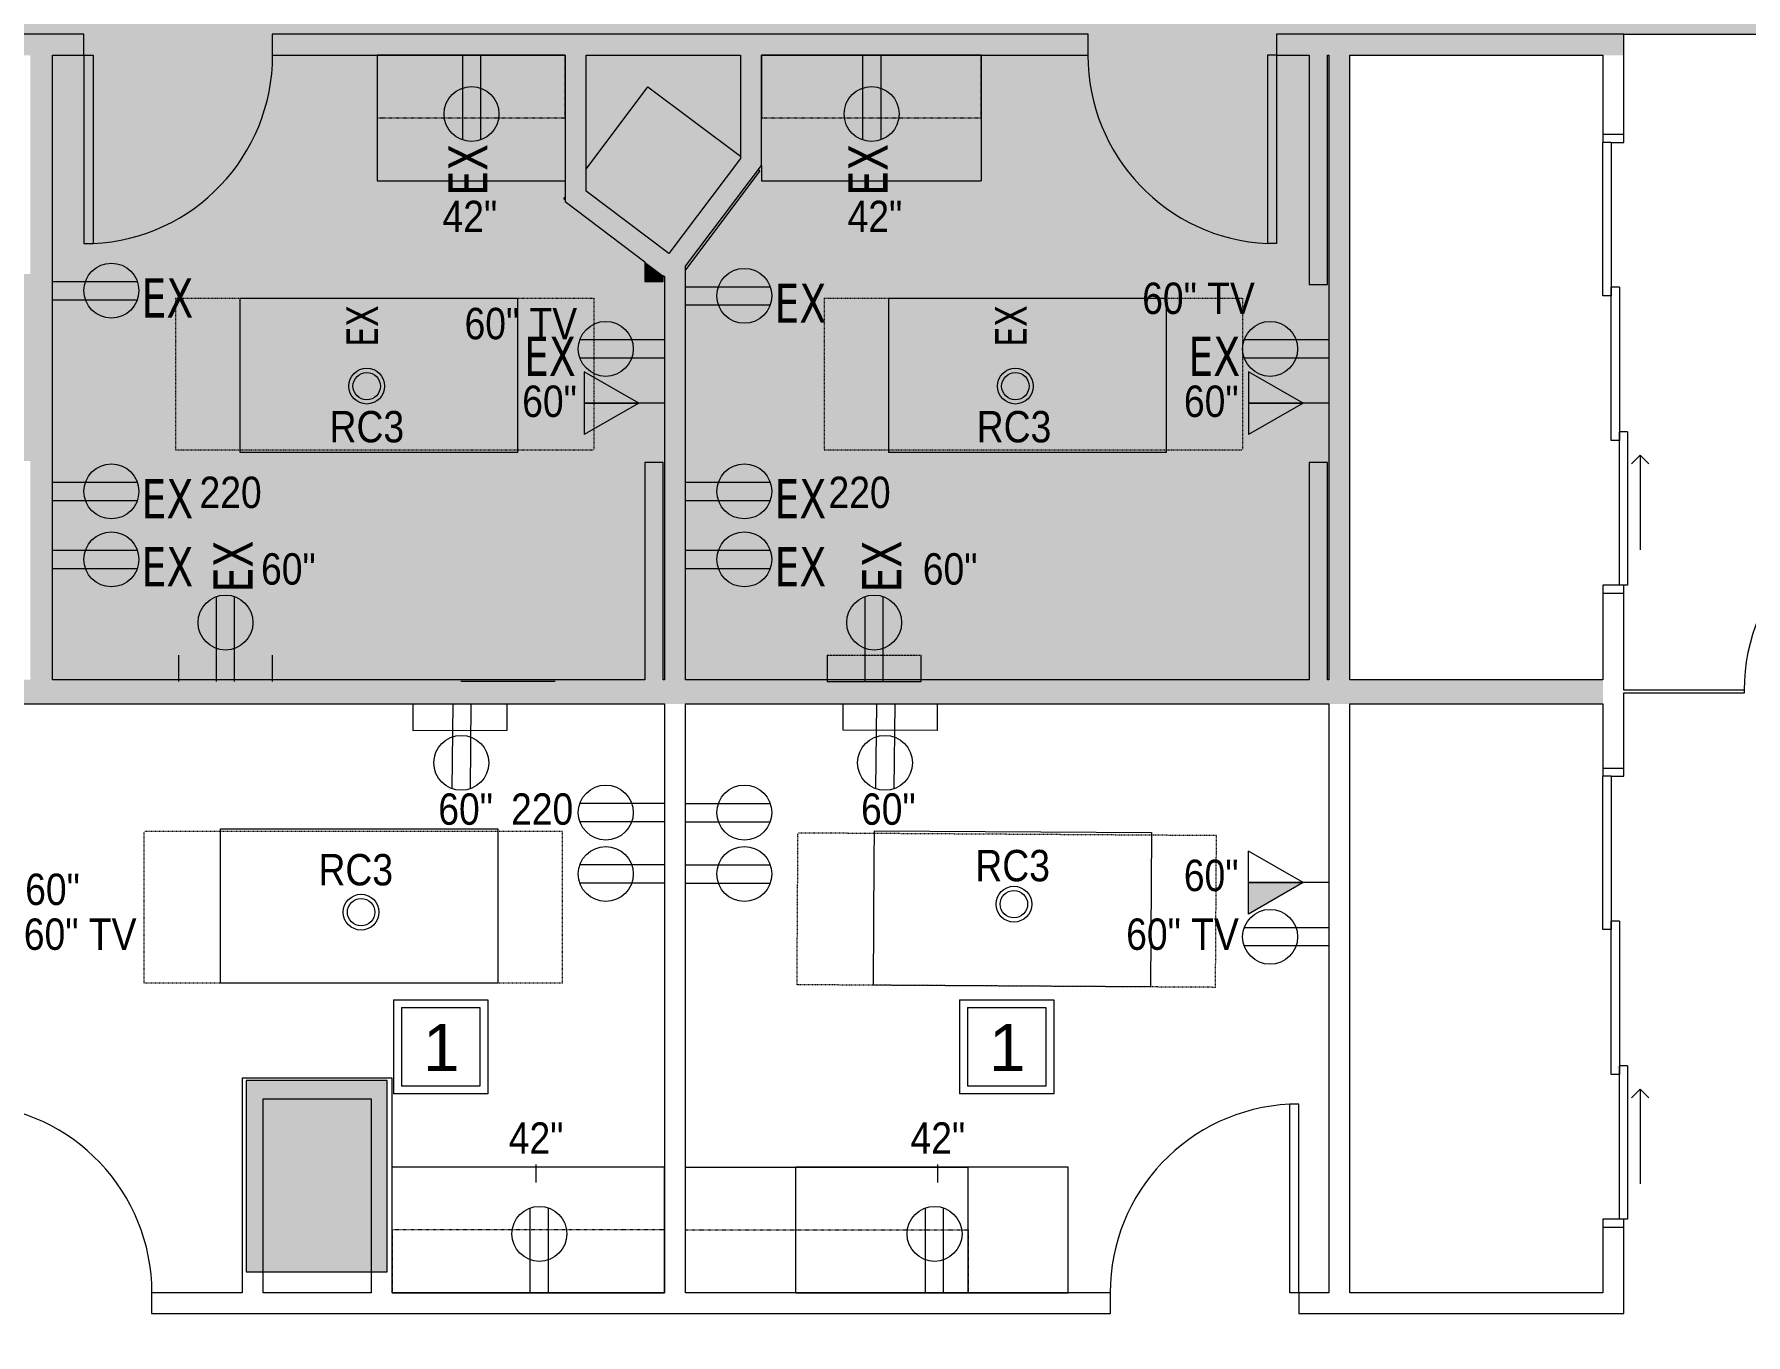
# Model space of a CAD drawing. Header units: inches. Extents: x 1 to 3107, y -595 to 378.
# Drawn here: x 1362.3 to 1689.5, y -102.6 to 146 of the extents above; entities that cross this region are included whole.
import ezdxf

# ---------------------------------------------------------------- set-up
doc = ezdxf.new("R2010")
doc.units = ezdxf.units.IN
doc.header["$MEASUREMENT"] = 0
for name, pattern in [('Dash', [0.25, 0.125, -0.125]), ('Demolished 3_16_', [0.28125, 0.1875, -0.09375]), ('Overhead', [0.15625, 0.09375, -0.0625])]:
    doc.linetypes.add(name, pattern=pattern)
for name, color, linetype, lineweight in [('A-ANNO-NOTE', 131, 'Continuous', 20), ('A-DETL', 90, 'Continuous', 9), ('A-DETL-DEMO', 6, 'Demolished 3_16_', 9), ('A-DETL-GENF', 92, 'Continuous', 9), ('A-DETL-MEDM', 33, 'Continuous', 13), ('A-DOOR', 31, 'Continuous', 13), ('A-DOOR-FRAM', 31, 'Continuous', 9), ('A-WALL', 113, 'Continuous', 50), ('A-WALL-PATT', 111, 'Continuous', 13), ('E-COMM-IDEN', 2, 'Continuous', 9), ('E-ELEC-FIXT-IDEN', 2, 'Continuous', 9), ('I-FURN', 30, 'Continuous', 13), ('I-FURN-HDLN', 30, 'Continuous', 13), ('I-WALL', 2, 'Continuous', 13), ('new block- skin dc_dwg', 8, 'Continuous', 9), ('Q-CASE', 31, 'Continuous', 13), ('S-EXIST-COLS', 250, 'Continuous', 9)]:
    doc.layers.add(name, color=color, linetype=linetype, lineweight=lineweight)
doc.styles.add('Arial', font='arial.ttf', dxfattribs={"height": 9})
doc.styles.add('Arial_2', font='arial.ttf', dxfattribs={"width": 0.85, "height": 6})
doc.styles.add('Tahoma_1', font='tahoma.ttf', dxfattribs={"width": 0.85, "height": 6})
doc.styles.add('Tahoma_2', font='tahoma.ttf', dxfattribs={"width": 0.85, "height": 7.5})

# ---------------------------------------------------------------- blocks, each defined once
blk = doc.blocks.new('Single-Flush - 36_ x 84_-1510128-New Construction - Tel_Data_Elec Plan')
at = {"layer": 'A-DOOR', "color": 7, "lineweight": 20}
for p, q in [((16.25, 2), (16.25, 38.02)), ((18, 38.02), (16.25, 38.02)), ((18, 2), (18, 38.02)), ((18, 2), (16.25, 2))]:
    blk.add_line(p, q, dxfattribs=at)
at = {"layer": 'A-DOOR', "lineweight": 9}
blk.add_arc((18, 2), 36.07, 92.7812, 180, dxfattribs=at)
blk = doc.blocks.new('Single-Flush - 36_ x 84_-1509972-New Construction - Tel_Data_Elec Plan')
at = {"layer": 'A-DOOR', "color": 7, "lineweight": 20}
for p, q in [((16.25, -2), (16.25, -38.02)), ((18, -2), (16.25, -2)), ((18, -2), (18, -38.02)), ((18, -38.02), (16.25, -38.02))]:
    blk.add_line(p, q, dxfattribs=at)
at = {"layer": 'A-DOOR', "lineweight": 9}
blk.add_arc((18, -2), 36.07, 180, 267.2188, dxfattribs=at)
blk = doc.blocks.new('Counter Top _No Backsplash_ - Standard Counter Top-V4-New Construction - Tel_Data_Elec Plan')
at = {"layer": 'Q-CASE'}
for p, q in [((-11.28, 0), (-47.26, 0)), ((-47.26, 0), (-47.26, -12)), ((-47.26, -12), (-47.26, -24)), ((-47.26, -24), (-11.28, -24))]:
    blk.add_line(p, q, dxfattribs=at)
blk = doc.blocks.new('Upper Cabinet - Standard Upper Cabinet-1670793-New Construction - Tel_Data_Elec Plan')
at = {"layer": 'Q-CASE'}
blk.add_line((-11.28, 0), (-47.26, 0), dxfattribs=at)
at = {"layer": 'Q-CASE', "linetype": 'Overhead', "lineweight": 9}
for p, q in [((-47.26, 0), (-47.26, -12)), ((-11.28, -12), (-11.28, 0)), ((-47.26, -12), (-11.28, -12))]:
    blk.add_line(p, q, dxfattribs=at)
blk = doc.blocks.new('Upper Cabinet - Standard Upper Cabinet-1732213-New Construction - Tel_Data_Elec Plan')
at = {"layer": 'Q-CASE'}
blk.add_line((-5.26, 0), (-47.26, 0), dxfattribs=at)
at = {"layer": 'Q-CASE', "linetype": 'Overhead', "lineweight": 9}
for p, q in [((-47.26, 0), (-47.26, -12)), ((-5.26, -12), (-5.26, 0)), ((-47.26, -12), (-5.26, -12))]:
    blk.add_line(p, q, dxfattribs=at)
blk = doc.blocks.new('Counter Top _No Backsplash_ - Standard Counter Top-1732173-New Construction - Tel_Data_Elec Plan')
at = {"layer": 'Q-CASE'}
for p, q in [((-5.26, 0), (-47.26, 0)), ((-47.26, 0), (-47.26, -12)), ((-5.26, 0), (-5.26, -12)), ((-47.26, -12), (-47.26, -12.17)), ((-5.26, -12), (-5.26, -24)), ((-47.26, -21.06), (-47.26, -24)), ((-47.26, -24), (-5.26, -24))]:
    blk.add_line(p, q, dxfattribs=at)
blk = doc.blocks.new('chair - chair-1675997-New Construction - Tel_Data_Elec Plan')
at = {"layer": 'I-FURN', "lineweight": 9}
for p, q in [((-34.1, -10.69), (-34.1, 18.81)), ((-34.1, 18.81), (18.9, 18.81)), ((18.9, 18.81), (18.9, -5.19)), ((18.9, -5.19), (18.9, -10.69)), ((18.9, -10.69), (-34.1, -10.69))]:
    blk.add_line(p, q, dxfattribs=at)
at = {"layer": 'I-FURN-HDLN', "linetype": 'Dash', "lineweight": 9}
for p, q in [((-46.5, 18.81), (-46.5, -10.19)), ((-46.5, 18.81), (33.5, 18.81)), ((33.5, 18.81), (33.5, -10.19)), ((-46.5, -10.19), (33.5, -10.19))]:
    blk.add_line(p, q, dxfattribs=at)
blk = doc.blocks.new('new block- skin dc_dwg-1925045-New Construction - Tel_Data_Elec Plan')
at = {"layer": 'S-EXIST-COLS', "flags": 128}
for points in [[(2003.5, 1469.96), (2015.3, 1485.7), (2033, 1472.43)], [(2036.39, 1469.88), (2036.7, 1469.65), (2022.5, 1450.72)], [(1999.5, 1464.12), (1999.25, 1464.3), (1999.5, 1464.63)]]:
    blk.add_lwpolyline(points, dxfattribs=at)
blk = doc.blocks.new('Single-Glass - No Frame - 36_ x 96_-1971402-New Construction - Tel_Data_Elec Plan')
at = {"layer": 'A-DOOR', "color": 7, "lineweight": 20}
for p, q in [((17.5, 0.25), (17.5, 36.31)), ((18, 36.31), (17.5, 36.31)), ((18, 0.25), (18, 36.31)), ((18, 0.25), (17.5, 0.25))]:
    blk.add_line(p, q, dxfattribs=at)
at = {"layer": 'A-DOOR', "lineweight": 9}
blk.add_arc((18, 0.25), 36.07, 90.7943, 180, dxfattribs=at)
blk = doc.blocks.new('Single-Flush - 36_ x 96_-1939474-New Construction - Tel_Data_Elec Plan')
at = {"layer": 'A-DOOR', "color": 7, "lineweight": 20}
for p, q in [((16.25, 2), (16.25, 38.02)), ((18, 38.02), (16.25, 38.02)), ((18, 2), (18, 38.02)), ((18, 2), (16.25, 2))]:
    blk.add_line(p, q, dxfattribs=at)
at = {"layer": 'A-DOOR', "lineweight": 9}
blk.add_arc((18, 2), 36.07, 92.7812, 180, dxfattribs=at)
blk = doc.blocks.new('Single-Flush - 36_ x 96_-1934609-New Construction - Tel_Data_Elec Plan')
at = {"layer": 'A-DOOR', "color": 7, "lineweight": 20}
for p, q in [((16.25, -2), (16.25, -38.02)), ((18, -2), (16.25, -2)), ((18, -2), (18, -38.02)), ((18, -38.02), (16.25, -38.02))]:
    blk.add_line(p, q, dxfattribs=at)
at = {"layer": 'A-DOOR', "lineweight": 9}
blk.add_arc((18, -2), 36.07, 180, 267.2188, dxfattribs=at)
blk = doc.blocks.new('Sliding Door - 3 Panel - Type 1-1518835-New Construction - Tel_Data_Elec Plan')
at = {"layer": 'A-DOOR', "lineweight": 9}
for q in [(22.52, 6.77), (22.52, 3.43), (38.96, 5.1)]:
    blk.add_line((20.85, 5.1), q, dxfattribs=at)
at = {"layer": 'A-DOOR-FRAM', "color": 7, "lineweight": 20}
for p, q in [((-38.95, 2), (-40.52, 2)), ((-38.95, -0.43), (-38.95, 2)), ((47.27, 2), (45.7, 2)), ((45.7, 1.15), (45.7, -2)), ((-40.52, -2), (-38.95, -2)), ((45.7, -2), (47.27, -2))]:
    blk.add_line(p, q, dxfattribs=at)
at = {"layer": 'A-DOOR-FRAM'}
for p, q in [((-11.26, 1.15), (18.04, 1.15)), ((-11.26, 1.15), (-11.26, -0.43)), ((16.4, 2.72), (45.7, 2.72)), ((16.4, 2.72), (16.4, 1.15)), ((45.7, 1.15), (16.4, 1.15)), ((18.04, 1.15), (18.04, -0.43)), ((45.7, 2.72), (45.7, 1.15)), ((-38.95, -0.43), (-9.65, -0.43)), ((-38.95, -0.43), (-38.95, -2)), ((-9.65, -2), (-38.95, -2)), ((18.04, -0.43), (-11.26, -0.43)), ((-9.65, -0.43), (-9.65, -2))]:
    blk.add_line(p, q, dxfattribs=at)
blk = doc.blocks.new('Upper Cabinet - Standard Upper Cabinet-2040263-New Construction - Tel_Data_Elec Plan')
at = {"layer": 'Q-CASE'}
blk.add_line((4.81, 0), (-47.26, 0), dxfattribs=at)
at = {"layer": 'Q-CASE', "linetype": 'Overhead', "lineweight": 9}
for p, q in [((-47.26, 0), (-47.26, -12)), ((4.81, -12), (4.81, 0)), ((-47.26, -12), (4.81, -12))]:
    blk.add_line(p, q, dxfattribs=at)
blk = doc.blocks.new('Counter Top _No Backsplash_ - Standard Counter Top-2040225-New Construction - Tel_Data_Elec Plan')
at = {"layer": 'Q-CASE'}
for p, q in [((-47.26, 0), (-47.26, -12)), ((4.81, 0), (4.81, -12)), ((-47.26, -12), (-47.26, -24)), ((4.81, -12), (4.81, -24)), ((-47.26, -24), (4.81, -24))]:
    blk.add_line(p, q, dxfattribs=at)
blk = doc.blocks.new('Upper Cabinet - Standard Upper Cabinet-2066684-New Construction - Tel_Data_Elec Plan')
at = {"layer": 'Q-CASE', "linetype": 'Overhead', "lineweight": 9}
for p, q in [((-47.26, 12), (6.74, 12)), ((-47.26, 0), (-47.26, 12)), ((6.74, 12), (6.74, 0))]:
    blk.add_line(p, q, dxfattribs=at)
at = {"layer": 'Q-CASE'}
blk.add_line((6.74, 0), (-47.26, 0), dxfattribs=at)
blk = doc.blocks.new('Counter Top _No Backsplash_ - Standard Counter Top-2066648-New Construction - Tel_Data_Elec Plan')
at = {"layer": 'Q-CASE'}
for p, q in [((-47.26, 12), (-47.26, 24)), ((-47.26, 24), (6.74, 24)), ((6.74, 12), (6.74, 24)), ((-47.26, 0), (-47.26, 12)), ((6.74, 0), (6.74, 12))]:
    blk.add_line(p, q, dxfattribs=at)
blk = doc.blocks.new('Counter Top _No Backsplash_ - Standard Counter Top-V26-New Construction - Tel_Data_Elec Plan')
at = {"layer": 'Q-CASE'}
for p, q in [((-28.1, 0), (-47.26, 0)), ((4.81, 0), (-28.1, 0)), ((-47.26, 0), (-47.26, -24)), ((4.81, 0), (4.81, -12)), ((4.81, -12), (4.81, -24)), ((-47.26, -24), (4.81, -24))]:
    blk.add_line(p, q, dxfattribs=at)
blk = doc.blocks.new('FORM Equipment_Fixture Tag - Square-214315-New Construction - Tel_Data_Elec Plan')
at = {"layer": 'A-ANNO-NOTE'}
for p, q in [((-0.09375, 0.09375), (0.09375, 0.09375)), ((-0.09375, 0.09375), (0.09375, 0.09375)), ((-0.09375, 0.09375), (0.09375, 0.09375)), ((-0.09375, 0.09375), (-0.09375, -0.09375)), ((-0.078125, 0.078125), (-0.078125, -0.078125)), ((-0.078125, 0.078125), (0.078125, 0.078125)), ((0.078125, 0.078125), (0.078125, -0.078125)), ((0.09375, 0.09375), (0.09375, -0.09375)), ((0.09375, -0.09375), (-0.09375, -0.09375)), ((0.078125, -0.078125), (-0.078125, -0.078125))]:
    blk.add_line(p, q, dxfattribs=at)

msp = doc.modelspace()

# ---------------------------------------------------------------- hatches: boundary and pattern name
at = {"layer": 'A-ANNO-NOTE', "lineweight": 9}
for points in [[(1477.87, 75.45), (1467.41, 81.45), (1467.41, 75.45)], [(1604.87, 75.45), (1594.41, 81.45), (1594.41, 75.45)], [(1594.41, -22.2), (1604.87, -16.2), (1594.41, -16.2)]]:
    msp.add_hatch(color=256, dxfattribs=at).paths.add_polyline_path(points, flags=0)
at = {"layer": 'A-DETL-GENF'}
h = msp.add_hatch(color=254, dxfattribs=at)
h.paths.add_polyline_path([(2086.63, 18.59), (2245.1, 18.59), (2241.31, 34.3), (2236.85, 50.51), (2232.29, 65.34), (2227.07, 80.64), (2221.38, 95.77), (2215.23, 110.72), (2208.63, 125.47), (2201.57, 140.02), (2194.07, 154.34), (2186.14, 168.42), (2177.77, 182.25), (2171.89, 191.35), (2157.43, 181.96), (2105.78, 181.96), (2105.78, 210.41), (2109.78, 210.41), (2109.78, 185.96), (2156.25, 185.96), (2169.71, 194.71), (2168.99, 195.82), (2159.79, 209.12), (2150.19, 222.12), (2140.19, 234.82), (2129.81, 247.21), (2119.06, 259.28), (2107.93, 271.01), (2096.45, 282.39), (2084.63, 293.41), (2072.48, 304.07), (2065.64, 309.7), (2062.7, 305.79), (2028.45, 305.79), (2028.45, 210.41), (2069.78, 210.41), (2069.78, 206.41), (2032.45, 206.41), (2032.45, 187.91), (2028.45, 187.91), (2028.45, 206.41), (2018.78, 206.41), (2018.78, 210.41), (2024.45, 210.41), (2024.45, 321.4), (2024.7, 321.22), (2034.13, 333.73), (1981.95, 373.05), (1241.78, 373.05), (1241.78, 333.98), (1471.95, 333.98), (1471.95, 329.98), (1465.78, 329.98), (1465.78, 210.41), (1471.95, 210.41), (1471.95, 206.41), (1391.78, 206.41), (1391.78, 210.41), (1461.78, 210.41), (1461.78, 329.98), (1349.53, 329.98), (1349.53, 292.38), (1346.03, 292.38), (1346.03, 329.98), (1345.78, 329.98), (1345.78, 210.41), (1346.03, 210.41), (1346.03, 256.38), (1349.53, 256.38), (1349.53, 210.41), (1355.78, 210.41), (1355.78, 206.41), (1332.78, 206.41), (1332.78, 210.41), (1338.03, 210.41), (1338.03, 256.38), (1341.53, 256.38), (1341.53, 210.41), (1341.78, 210.41), (1341.78, 329.98), (1341.53, 329.98), (1341.53, 292.38), (1338.03, 292.38), (1338.03, 329.98), (1241.78, 329.98), (1241.78, 183.41), (1277.78, 183.41), (1277.78, 210.41), (1296.78, 210.41), (1296.78, 206.41), (1281.78, 206.41), (1281.78, 145.96), (1314.78, 145.96), (1314.78, 141.96), (1277.78, 141.96), (1277.78, 168.96), (1241.78, 168.96), (1241.78, 22.57), (1358.03, 22.57), (1358.03, 64.42), (1361.53, 64.42), (1361.53, 22.57), (1361.78, 22.57), (1361.78, 141.96), (1361.53, 141.96), (1361.53, 100.11), (1358.03, 100.11), (1358.03, 141.96), (1350.78, 141.96), (1350.78, 145.96), (1371.78, 145.96), (1371.78, 141.96), (1365.78, 141.96), (1365.78, 22.57), (1479.03, 22.57), (1479.03, 64.11), (1482.53, 64.11), (1482.53, 22.57), (1482.78, 22.57), (1482.78, 99.65), (1482.53, 99.84), (1482.53, 98.7), (1479.03, 98.7), (1479.03, 102.47), (1463.78, 113.96), (1463.78, 141.96), (1407.78, 141.96), (1407.78, 145.96), (1563.78, 145.96), (1563.78, 141.96), (1501.28, 141.96), (1501.28, 120.9), (1486.78, 101.64), (1486.78, 22.57), (1606.03, 22.57), (1606.03, 64.11), (1609.53, 64.11), (1609.53, 22.57), (1609.78, 22.57), (1609.78, 141.96), (1609.53, 141.96), (1609.53, 98.11), (1606.03, 98.11), (1606.03, 141.96), (1599.78, 141.96), (1599.78, 145.96), (1827.72, 145.96), (1827.72, 141.96), (1737.78, 141.96), (1737.78, 22.57), (1869.97, 22.57), (1869.97, 64.11), (1873.47, 64.11), (1873.47, 22.57), (1873.72, 22.57), (1873.72, 141.96), (1873.47, 141.96), (1873.47, 97.22), (1869.97, 97.22), (1869.97, 141.96), (1863.72, 141.96), (1863.72, 145.96), (1927.78, 145.96), (1927.78, 141.96), (1909.78, 141.96), (1909.78, 125.28), (1897.72, 109.84), (1897.72, 22.57), (1969.78, 22.57), (1969.78, 141.96), (1963.78, 141.96), (1963.78, 145.96), (1979.78, 145.96), (1979.78, 141.96), (1973.78, 141.96), (1973.78, 22.57), (2085.98, 22.57), (2101.97, 27.46), (2101.97, 64.11), (2105.47, 64.11), (2105.47, 28.53), (2105.78, 28.63), (2105.78, 141.96), (2105.72, 141.96), (2105.72, 98.11), (2101.72, 98.11), (2101.72, 141.96), (2015.78, 141.96), (2015.78, 145.96), (2028.45, 145.96), (2028.45, 151.91), (2032.45, 151.91), (2032.45, 145.96), (2109.78, 145.96), (2109.78, 43.76), (2145.78, 43.76), (2145.78, 39.76), (2109.78, 39.76), (2109.78, 29.85), (2141.78, 39.63), (2141.78, 35.45), (2096.45, 21.59)], flags=0)
h.paths.add_polyline_path([(1877.72, 22.57), (1893.72, 22.57), (1893.72, 105.58), (1877.72, 105.58), (1877.72, 24.86)], flags=0)
h.paths.add_polyline_path([(1899.82, 64.36), (1899.82, 64.36), (1899.82, 64.52)], flags=0)
h.paths.add_polyline_path([(1483.58, 104.05), (1497.28, 122.24), (1497.28, 141.96), (1467.78, 141.96), (1467.78, 115.96), (1482.78, 104.66)], flags=0)
h.paths.add_polyline_path([(1892.44, 109.58), (1905.78, 126.65), (1905.78, 141.96), (1877.72, 141.96), (1877.72, 109.58)], flags=0)
h.paths.add_polyline_path([(1277.78, 172.96), (1277.78, 179.41), (1241.78, 179.41), (1241.78, 172.96), (1276.83, 172.96)], flags=0)
h.paths.add_polyline_path([(1855.89, 206.41), (1855.89, 210.41), (1918.91, 210.41), (1918.91, 318.54), (1809.89, 318.54), (1809.89, 210.41), (1819.89, 210.41), (1819.89, 206.41), (1799.89, 206.41), (1799.89, 210.41), (1805.89, 210.41), (1805.89, 318.54), (1730.16, 318.54), (1730.16, 210.41), (1763.89, 210.41), (1763.89, 206.41), (1726.16, 206.41), (1726.16, 329.98), (1720.16, 329.98), (1720.16, 333.98), (1726.16, 333.98), (1726.16, 372.02), (1730.16, 372.02), (1730.16, 322.54), (1922.91, 322.54), (1922.91, 210.41), (1982.78, 210.41), (1982.78, 206.41), (1863.72, 206.41)], flags=0)
h.paths.add_polyline_path([(1666.16, 206.41), (1596.78, 206.41), (1596.78, 210.41), (1638.16, 210.41), (1638.16, 299.45), (1614.16, 299.45), (1614.16, 329.98), (1554.78, 329.98), (1554.78, 210.41), (1560.78, 210.41), (1560.78, 206.41), (1507.95, 206.41), (1507.95, 210.41), (1550.78, 210.41), (1550.78, 329.98), (1507.95, 329.98), (1507.95, 333.98), (1684.16, 333.98), (1684.16, 329.98), (1666.16, 329.98), (1666.16, 284.45), (1662.16, 284.45), (1662.16, 299.45), (1642.16, 299.45), (1642.16, 210.41), (1662.16, 210.41), (1662.16, 224.45), (1666.16, 224.45), (1666.16, 210.41)], flags=0)
h.paths.add_polyline_path([(1662.16, 303.45), (1662.16, 329.98), (1618.16, 329.98), (1618.16, 303.45), (1654.16, 303.45)], flags=0)
h.paths.add_polyline_path([(2046.93, 309.79), (2060.7, 309.79), (2062.55, 312.24), (2059.32, 314.87), (2053.91, 319.05), (2047.01, 309.9)], flags=0)
h.paths.add_polyline_path([(2028.45, 309.79), (2039.86, 309.79), (2028.45, 318.39), (2028.45, 313.53)], flags=0)
h.paths.add_polyline_path([(2043.58, 312), (2050.75, 321.5), (2046.51, 324.74), (2037.37, 331.38), (2030.3, 322), (2042.84, 312.55)], flags=0)
h = msp.add_hatch(color=57, dxfattribs=at)
h.paths.add_polyline_path([(1728.08, -342.38), (1753.96, -342.38), (1753.96, -306.38), (1727.96, -306.38), (1727.96, -342.38)], flags=0)
h.paths.add_polyline_path([(1403.78, -340.59), (1452.96, -340.59), (1452.96, -313.59), (1403.78, -313.59)], flags=0)
h.paths.add_polyline_path([(1981.95, -192.04), (1989.84, -167.77), (1991.74, -168.38), (1998.14, -148.68), (1970.65, -139.51), (1956.43, -183.26), (1972.96, -188.95)], flags=0)
h.paths.add_polyline_path([(1742.61, -96.35), (1760.15, -73.91), (1737.78, -57.05), (1720.55, -79.12), (1742.39, -96.18)], flags=0)
h.paths.add_polyline_path([(1419.35, -90.59), (1429.78, -90.59), (1429.78, -54.05), (1402.78, -54.05), (1402.78, -90.59), (1406.03, -90.59)], flags=0)
at = {"layer": 'A-WALL-PATT'}
h = msp.add_hatch(color=8, dxfattribs=at)
h.paths.add_polyline_path([(1599.78, 141.96), (1666.16, 141.96), (1666.16, 145.96), (1599.78, 145.96)], flags=0)
h.paths.add_polyline_path([(1471.95, 141.96), (1563.78, 141.96), (1563.78, 145.96), (1407.78, 145.96), (1407.78, 141.96), (1467.78, 141.96)], flags=0)
h.paths.add_polyline_path([(1361.78, 141.96), (1371.78, 141.96), (1371.78, 145.96), (1350.78, 145.96), (1350.78, 141.96), (1361.53, 141.96)], flags=0)
h.paths.add_polyline_path([(1281.78, 141.96), (1314.78, 141.96), (1314.78, 145.96), (1281.78, 145.96)], flags=0)
for points in [[(1361.78, 22.57), (1365.78, 22.57), (1365.78, 141.96), (1361.78, 141.96), (1361.78, 129.79)], [(1467.78, 110.95), (1467.78, 141.96), (1463.78, 141.96), (1463.8, 113.95)], [(1497.28, 115.59), (1501.28, 120.9), (1501.28, 141.96), (1497.28, 141.96), (1497.28, 120.9)], [(1606.03, 98.11), (1609.53, 98.11), (1609.53, 141.96), (1606.03, 141.96), (1606.03, 129.79)], [(1609.78, 22.57), (1613.78, 22.57), (1613.78, 141.96), (1609.78, 141.96), (1609.78, 129.79)], [(1486.78, 101.65), (1497.28, 115.59), (1497.28, 122.24), (1483.58, 104.05)], [(1482.78, 99.65), (1482.78, 104.66), (1467.78, 115.96), (1467.78, 110.95), (1482.53, 99.84)], [(1482.53, 98.7), (1482.53, 99.84), (1479.03, 102.47), (1479.03, 98.7)], [(1482.78, 22.57), (1486.78, 22.57), (1486.78, 101.65), (1482.78, 104.66), (1482.78, 99.65)], [(1482.53, 22.57), (1482.53, 64.11), (1479.03, 64.11), (1479.03, 22.57)], [(1609.53, 22.57), (1609.53, 64.11), (1606.03, 64.11), (1606.03, 22.57)], [(1609.78, 17.95), (1662.16, 17.95), (1662.16, 22.57), (1241.78, 22.57), (1241.78, 17.95), (1577.95, 17.95)]]:
    msp.add_hatch(color=8, dxfattribs=at).paths.add_polyline_path(points, flags=0)

# ---------------------------------------------------------------- linework, layer by layer
at = {"layer": 'A-ANNO-NOTE'}
for p, q in [((1444.14, 141.96), (1444.14, 125.76)), ((1447.62, 141.96), (1447.62, 125.76)), ((1520.62, 141.96), (1520.62, 125.76)), ((1524.1, 141.96), (1524.1, 125.76)), ((1365.78, 98.7), (1381.98, 98.7)), ((1365.78, 95.22), (1381.98, 95.22)), ((1486.78, 97.7), (1502.98, 97.7)), ((1486.78, 94.22), (1502.98, 94.22)), ((1482.78, 87.56), (1466.59, 87.56)), ((1609.78, 87.56), (1593.59, 87.56)), ((1482.78, 84.07), (1466.59, 84.07)), ((1609.78, 84.07), (1593.59, 84.07)), ((1467.41, 81.45), (1467.41, 75.45)), ((1477.87, 75.45), (1467.41, 81.45)), ((1467.41, 81.45), (1467.41, 69.45)), ((1477.87, 75.45), (1467.41, 81.45)), ((1594.41, 81.45), (1594.41, 75.45)), ((1604.87, 75.45), (1594.41, 81.45)), ((1594.41, 81.45), (1594.41, 69.45)), ((1604.87, 75.45), (1594.41, 81.45)), ((1467.41, 75.45), (1477.87, 75.45)), ((1482.78, 75.45), (1467.41, 75.45)), ((1477.87, 75.45), (1467.41, 69.45)), ((1594.41, 75.45), (1604.87, 75.45)), ((1609.78, 75.45), (1594.41, 75.45)), ((1604.87, 75.45), (1594.41, 69.45)), ((1365.78, 60.32), (1381.98, 60.32)), ((1486.78, 60.32), (1502.98, 60.32)), ((1365.78, 56.84), (1381.98, 56.84)), ((1486.78, 56.84), (1502.98, 56.84)), ((1365.78, 47.32), (1381.98, 47.32)), ((1486.78, 47.32), (1502.98, 47.32)), ((1365.78, 43.84), (1381.98, 43.84)), ((1486.78, 43.84), (1502.98, 43.84)), ((1397.11, 22.26), (1397.11, 38.46)), ((1400.59, 22.26), (1400.59, 38.46)), ((1521.11, 22.26), (1521.11, 38.46)), ((1524.59, 22.26), (1524.59, 38.46)), ((1442.29, 17.95), (1442.13, 1.75)), ((1445.77, 17.91), (1445.62, 1.72)), ((1523.29, 17.95), (1523.13, 1.75)), ((1526.77, 17.91), (1526.62, 1.72)), ((1482.78, -1.07), (1466.59, -1.07)), ((1486.78, -1.07), (1502.98, -1.07)), ((1482.78, -4.56), (1466.59, -4.56)), ((1486.78, -4.56), (1502.98, -4.56)), ((1482.78, -12.81), (1466.59, -12.81)), ((1486.78, -12.81), (1502.98, -12.81)), ((1604.87, -16.2), (1594.41, -10.2)), ((1594.41, -22.2), (1594.41, -10.2)), ((1482.78, -16.29), (1466.59, -16.29)), ((1486.78, -16.29), (1502.98, -16.29)), ((1604.87, -16.2), (1594.41, -22.2)), ((1594.41, -16.2), (1604.87, -16.2)), ((1594.41, -22.2), (1594.41, -16.2)), ((1609.78, -16.2), (1594.41, -16.2)), ((1604.87, -16.2), (1594.41, -22.2)), ((1609.78, -24.82), (1593.59, -24.82)), ((1609.78, -28.3), (1593.59, -28.3)), ((1457.11, -94.59), (1457.11, -78.39)), ((1460.6, -94.59), (1460.6, -78.39)), ((1532.64, -94.59), (1532.64, -78.39)), ((1536.13, -94.59), (1536.13, -78.39))]:
    msp.add_line(p, q, dxfattribs=at)
for centre, radius in [((1445.88, 130.72), 5.25), ((1522.36, 130.72), 5.25), ((1377.03, 96.96), 5.25), ((1498.03, 95.96), 5.25), ((1471.54, 85.82), 5.25), ((1598.54, 85.82), 5.25), ((1425.84, 78.7), 3.42), ((1549.84, 78.7), 3.42), ((1425.84, 78.7), 2.62), ((1549.84, 78.7), 2.62), ((1377.03, 58.58), 5.25), ((1498.03, 58.58), 5.25), ((1377.03, 45.58), 5.25), ((1498.03, 45.58), 5.25), ((1398.85, 33.51), 5.25), ((1522.85, 33.51), 5.25), ((1443.92, 6.69), 5.25), ((1524.92, 6.69), 5.25), ((1471.54, -2.81), 5.25), ((1498.03, -2.81), 5.25), ((1471.54, -14.55), 5.25), ((1498.03, -14.55), 5.25), ((1424.76, -21.85), 3.42), ((1424.76, -21.85), 2.62), ((1549.57, -20.32), 3.42), ((1549.57, -20.32), 2.62), ((1598.54, -26.56), 5.25), ((1458.85, -83.34), 5.25), ((1534.39, -83.34), 5.25)]:
    msp.add_circle(centre, radius, dxfattribs=at)
at = {"layer": 'A-DETL', "lineweight": 13}
for p, q in [((1666.16, 145.96), (1733.78, 145.96)), ((1429.78, -54.05), (1402.78, -54.05)), ((1402.78, -54.05), (1402.78, -90.59)), ((1429.78, -90.59), (1429.78, -54.05)), ((1402.78, -90.59), (1429.78, -90.59))]:
    msp.add_line(p, q, dxfattribs=at)
at = {"layer": 'A-DETL-DEMO'}
msp.add_line((1513.85, 27.26), (1531.85, 27.26), dxfattribs=at)
at = {"layer": 'A-DETL-MEDM', "lineweight": 20}
for p, q in [((1389.85, 27.26), (1389.85, 22.26)), ((1407.85, 22.26), (1407.85, 27.26)), ((1513.85, 27.26), (1513.85, 22.26)), ((1531.85, 22.26), (1531.85, 27.26)), ((1461.85, 22.26), (1443.85, 22.26)), ((1513.85, 22.26), (1531.85, 22.26)), ((1434.66, 17.9), (1434.68, 12.9)), ((1452.68, 12.96), (1452.66, 17.96)), ((1516.89, 12.96), (1516.91, 17.96)), ((1534.91, 17.9), (1534.89, 12.9)), ((1434.68, 12.9), (1452.68, 12.96)), ((1534.89, 12.9), (1516.89, 12.96))]:
    msp.add_line(p, q, dxfattribs=at)
at = {"layer": 'A-WALL', "color": 7, "lineweight": 20}
for p, q in [((1371.78, 145.96), (1350.78, 145.96)), ((1371.78, 141.96), (1371.78, 145.96)), ((1563.78, 145.96), (1407.78, 145.96)), ((1407.78, 145.96), (1407.78, 141.96)), ((1563.78, 141.96), (1563.78, 145.96)), ((1666.16, 145.96), (1599.78, 145.96)), ((1599.78, 145.96), (1599.78, 141.96)), ((1666.16, 126.86), (1666.16, 145.96)), ((1365.78, 141.96), (1371.78, 141.96)), ((1365.78, 22.57), (1365.78, 141.96)), ((1407.78, 141.96), (1463.78, 141.96)), ((1463.78, 141.96), (1463.78, 113.96)), ((1467.78, 141.96), (1497.28, 141.96)), ((1467.78, 115.96), (1467.78, 141.96)), ((1497.28, 141.96), (1497.28, 122.24)), ((1501.28, 141.96), (1563.78, 141.96)), ((1501.28, 120.9), (1501.28, 141.96)), ((1599.78, 141.96), (1606.03, 141.96)), ((1609.53, 141.96), (1609.78, 141.96)), ((1609.78, 141.96), (1609.78, 22.57)), ((1613.78, 141.96), (1662.16, 141.96)), ((1613.78, 22.57), (1613.78, 141.96)), ((1662.16, 141.96), (1662.16, 126.86)), ((1662.16, 126.86), (1666.16, 126.86)), ((1497.28, 122.24), (1483.58, 104.05)), ((1486.78, 101.65), (1501.28, 120.9)), ((1483.58, 104.05), (1467.78, 115.96)), ((1463.78, 113.96), (1479.03, 102.47)), ((1486.78, 101.64), (1486.78, 101.65)), ((1486.78, 22.57), (1486.78, 101.64)), ((1482.53, 99.84), (1482.78, 99.65)), ((1482.78, 99.65), (1482.78, 22.57)), ((1662.16, 39.06), (1662.16, 22.57)), ((1666.16, 39.06), (1662.16, 39.06)), ((1666.16, 20.59), (1666.16, 39.06)), ((1666.16, 5.7), (1666.16, 20.09)), ((1482.78, 17.95), (1482.78, -94.59)), ((1486.78, -94.59), (1486.78, 17.95)), ((1609.78, 17.95), (1609.78, -94.59)), ((1613.78, -94.59), (1613.78, 17.95)), ((1662.16, 17.95), (1662.16, 5.7)), ((1662.16, 5.7), (1666.16, 5.7)), ((1402.03, -53.55), (1402.03, -94.59)), ((1430.71, -53.55), (1402.03, -53.55)), ((1430.71, -94.59), (1430.71, -53.55)), ((1406.03, -94.59), (1406.03, -57.55)), ((1406.03, -57.55), (1426.71, -57.55)), ((1426.71, -57.55), (1426.71, -94.59)), ((1666.16, -82.1), (1662.16, -82.1)), ((1662.16, -82.1), (1662.16, -94.59)), ((1666.16, -94.59), (1666.16, -82.1)), ((1402.03, -94.59), (1384.71, -94.59)), ((1384.71, -94.59), (1384.71, -98.59)), ((1426.71, -94.59), (1406.03, -94.59)), ((1482.78, -94.59), (1430.71, -94.59)), ((1568.03, -94.59), (1486.78, -94.59)), ((1568.03, -98.59), (1568.03, -94.59)), ((1609.78, -94.59), (1604.03, -94.59)), ((1604.03, -94.59), (1604.03, -98.59)), ((1662.16, -94.59), (1613.78, -94.59)), ((1666.16, -98.59), (1666.16, -94.59)), ((1384.71, -98.59), (1568.03, -98.59)), ((1604.03, -98.59), (1666.16, -98.59))]:
    msp.add_line(p, q, dxfattribs=at)
at = {"layer": 'E-ELEC-FIXT-IDEN'}
for p, q in [((1458.22, -73.51), (1458.22, -70.09)), ((1535.02, -73.51), (1535.02, -70.09))]:
    msp.add_line(p, q, dxfattribs=at)
at = {"layer": 'I-WALL', "color": 7, "lineweight": 20}
for p, q in [((1606.03, 141.96), (1606.03, 98.11)), ((1609.53, 98.11), (1609.53, 141.96)), ((1479.03, 102.47), (1479.03, 98.7)), ((1479.03, 98.7), (1482.53, 98.7)), ((1482.53, 98.7), (1482.53, 99.84)), ((1606.03, 98.11), (1609.53, 98.11)), ((1479.03, 64.11), (1479.03, 22.57)), ((1482.53, 64.11), (1479.03, 64.11)), ((1482.53, 22.57), (1482.53, 64.11)), ((1606.03, 64.11), (1606.03, 22.57)), ((1609.53, 64.11), (1606.03, 64.11)), ((1609.53, 22.57), (1609.53, 64.11)), ((1479.03, 22.57), (1365.78, 22.57)), ((1482.78, 22.57), (1482.53, 22.57)), ((1606.03, 22.57), (1486.78, 22.57)), ((1609.78, 22.57), (1609.53, 22.57)), ((1662.16, 22.57), (1613.78, 22.57)), ((1689.23, 20.59), (1666.16, 20.59)), ((1666.16, 20.09), (1689.23, 20.09)), ((1689.23, 20.09), (1689.23, 20.59)), ((1342.78, 17.95), (1482.78, 17.95)), ((1486.78, 17.95), (1609.78, 17.95)), ((1613.78, 17.95), (1662.16, 17.95))]:
    msp.add_line(p, q, dxfattribs=at)

# ---------------------------------------------------------------- block references
at = {"layer": 'A-ANNO-NOTE', "xscale": 96, "yscale": 96, "zscale": 96}
for p in [(1439.97, -47.58), (1548.19, -47.58)]:
    msp.add_blockref('FORM Equipment_Fixture Tag - Square-214315-New Construction - Tel_Data_Elec Plan', p, dxfattribs=at)
at = {"layer": 'A-DOOR'}
for name, p, rotation in [('Single-Flush - 36_ x 84_-1510128-New Construction - Tel_Data_Elec Plan', (1389.78, 143.96), 180), ('Sliding Door - 3 Panel - Type 1-1518835-New Construction - Tel_Data_Elec Plan', (1664.16, 86.34), 269.9999999999999), ('Sliding Door - 3 Panel - Type 1-1518835-New Construction - Tel_Data_Elec Plan', (1664.16, -34.82), 269.9999999999999), ('Single-Flush - 36_ x 96_-1934609-New Construction - Tel_Data_Elec Plan', (1366.71, -96.59), 180)]:
    msp.add_blockref(name, p, dxfattribs=dict(at, rotation=rotation))
for name, p in [('Single-Flush - 36_ x 84_-1509972-New Construction - Tel_Data_Elec Plan', (1581.78, 143.96)), ('Single-Glass - No Frame - 36_ x 96_-1971402-New Construction - Tel_Data_Elec Plan', (1707.23, 20.34)), ('Single-Flush - 36_ x 96_-1939474-New Construction - Tel_Data_Elec Plan', (1586.03, -96.59))]:
    msp.add_blockref(name, p, dxfattribs=at)
at = {"layer": 'I-FURN', "lineweight": 9}
for p in [(1435.78, 76.7), (1559.78, 76.7)]:
    msp.add_blockref('chair - chair-1675997-New Construction - Tel_Data_Elec Plan', p, dxfattribs=at)
for p, rotation in [((1416.78, -16.59), 180), ((1541.72, -17.12), 179.6419060406756)]:
    msp.add_blockref('chair - chair-1675997-New Construction - Tel_Data_Elec Plan', p, dxfattribs=dict(at, rotation=rotation))
at = {"layer": 'new block- skin dc_dwg', "color": 250}
msp.add_blockref('new block- skin dc_dwg-1925045-New Construction - Tel_Data_Elec Plan', (-535.72, -1349.79), dxfattribs=at)
at = {"layer": 'Q-CASE'}
for name, p in [('Counter Top _No Backsplash_ - Standard Counter Top-V4-New Construction - Tel_Data_Elec Plan', (1475.07, 141.96)), ('Upper Cabinet - Standard Upper Cabinet-1670793-New Construction - Tel_Data_Elec Plan', (1475.07, 141.96)), ('Upper Cabinet - Standard Upper Cabinet-1732213-New Construction - Tel_Data_Elec Plan', (1548.55, 141.96)), ('Counter Top _No Backsplash_ - Standard Counter Top-1732173-New Construction - Tel_Data_Elec Plan', (1548.55, 141.96)), ('Counter Top _No Backsplash_ - Standard Counter Top-2066648-New Construction - Tel_Data_Elec Plan', (1534.05, -94.59)), ('Upper Cabinet - Standard Upper Cabinet-2066684-New Construction - Tel_Data_Elec Plan', (1534.05, -94.59))]:
    msp.add_blockref(name, p, dxfattribs=at)
at = {"layer": 'Q-CASE', "rotation": 180}
for name, p in [('Counter Top _No Backsplash_ - Standard Counter Top-2040225-New Construction - Tel_Data_Elec Plan', (1435.52, -94.59)), ('Counter Top _No Backsplash_ - Standard Counter Top-V26-New Construction - Tel_Data_Elec Plan', (1512.68, -94.59)), ('Upper Cabinet - Standard Upper Cabinet-2040263-New Construction - Tel_Data_Elec Plan', (1435.52, -94.59))]:
    msp.add_blockref(name, p, dxfattribs=at)

# ---------------------------------------------------------------- texts
at = {"layer": 'A-ANNO-NOTE', "lineweight": 9, "attachment_point": 1, "rotation": 90, "line_spacing_factor": 0.994306}
for insert, char_height, width, style in [((1441.42, 115.09), 7.5, 11.8387, 'Tahoma_2'), ((1517.9, 115.09), 7.5, 11.8387, 'Tahoma_2'), ((1421.97, 86.23), 6, 9.4711, 'Tahoma_1'), ((1545.97, 86.23), 6, 9.4711, 'Tahoma_1'), ((1396.51, 39.27), 7.5, 11.8387, 'Tahoma_2'), ((1520.51, 39.27), 7.5, 11.8387, 'Tahoma_2')]:
    msp.add_mtext('EX', dxfattribs=dict(at, insert=insert, char_height=char_height, width=width, style=style))
at = {"layer": 'A-ANNO-NOTE', "lineweight": 9}
for s, insert, char_height, width, attachment_point, line_spacing_factor, style in [('EX', (1382.79, 99.3), 7.5, 11.8387, 1, 0.994306, 'Tahoma_2'), ('EX', (1503.79, 98.3), 7.5, 11.8387, 1, 0.994306, 'Tahoma_2'), ('EX', (1455.91, 88.15), 7.5, 11.8387, 1, 0.994306, 'Tahoma_2'), ('EX', (1582.91, 88.15), 7.5, 11.8387, 1, 0.994306, 'Tahoma_2'), ('EX', (1382.79, 60.92), 7.5, 11.8387, 1, 0.994306, 'Tahoma_2'), ('EX', (1503.79, 60.92), 7.5, 11.8387, 1, 0.994306, 'Tahoma_2'), ('EX', (1382.79, 47.92), 7.5, 11.8387, 1, 0.994306, 'Tahoma_2'), ('EX', (1503.79, 47.92), 7.5, 11.8387, 1, 0.994306, 'Tahoma_2'), ('1', (1440.08, -43.23), 9, 8.3742, 2, 0.941778, 'Arial'), ('1', (1548.3, -43.23), 9, 8.3742, 2, 0.941778, 'Arial')]:
    msp.add_mtext(s, dxfattribs=dict(at, insert=insert, char_height=char_height, width=width, attachment_point=attachment_point, line_spacing_factor=line_spacing_factor, style=style))
at = {"layer": 'E-COMM-IDEN', "char_height": 6, "width": 12.4143, "attachment_point": 2, "line_spacing_factor": 0.941778, "style": 'Arial_2'}
for insert in [(1460.79, 78.81), (1587.29, 78.81), (1587.27, -11.82), (1365.78, -14.48)]:
    msp.add_mtext('60"', dxfattribs=dict(at, insert=insert))
at = {"layer": 'E-ELEC-FIXT-IDEN', "char_height": 6, "attachment_point": 2, "line_spacing_factor": 0.941778, "style": 'Arial_2'}
for s, insert, width in [('42"', (1445.56, 114.13), 12.4143), ('42"', (1522.99, 114.13), 12.4143), ('60" TV', (1584.85, 98.49), 25.5633), ('60" TV', (1455.31, 93.66), 25.5633), ('RC3', (1425.87, 73.95), 16.8953), ('RC3', (1549.58, 73.95), 16.8953), ('220', (1399.82, 61.4), 14.1039), ('220', (1520.06, 61.4), 14.1039), ('60"', (1410.87, 46.76), 12.4143), ('60"', (1537.37, 46.76), 12.4143), ('60"', (1444.75, 0.86), 12.4143), ('220', (1459.38, 0.86), 14.1039), ('60"', (1525.56, 0.86), 12.4143), ('RC3', (1423.75, -10.73), 16.8953), ('RC3', (1549.32, -9.95), 16.8953), ('60" TV', (1371.06, -23.05), 25.5633), ('60" TV', (1581.79, -23.05), 25.5633), ('42"', (1458.22, -62.02), 12.4143), ('42"', (1535.02, -62.02), 12.4143)]:
    msp.add_mtext(s, dxfattribs=dict(at, insert=insert, width=width))

doc.saveas('drawing.dxf')
